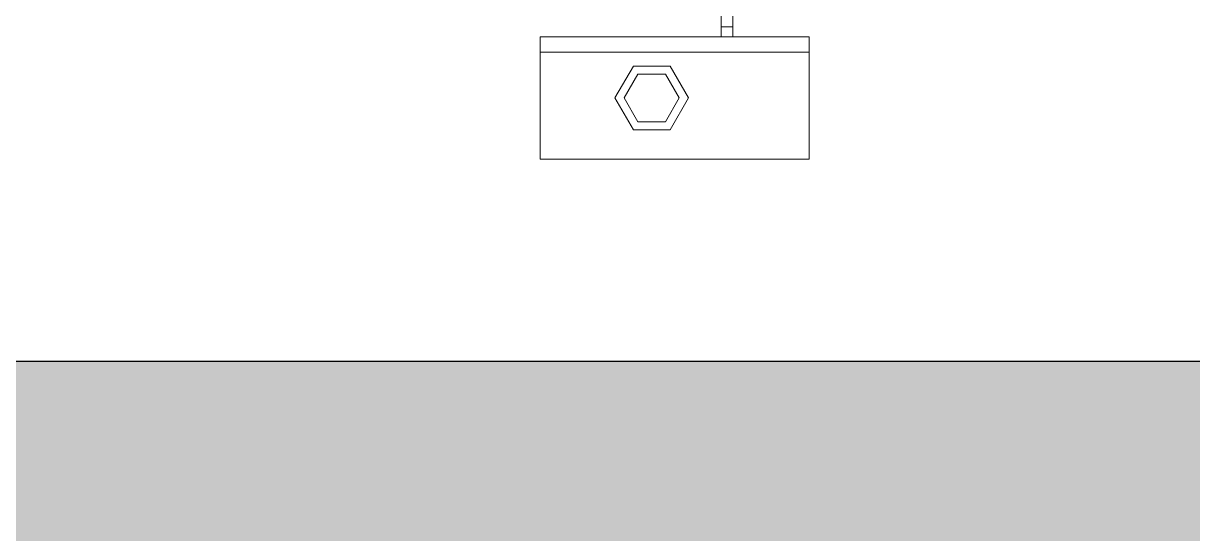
# Model space of a CAD drawing. Header units: millimetres. Extents: x -92759 to 184353, y -15225 to 86714.
# Drawn here: x 55717.5 to 56099.7, y 26235 to 26401.8 of the extents above; entities that cross this region are included whole.
import ezdxf

# ---------------------------------------------------------------- set-up
doc = ezdxf.new("R2010")
doc.units = ezdxf.units.MM
for name, color, linetype in [('0-1', 9, 'Continuous'), ('A-_WALL----_H-1', 9, 'Continuous'), ('A-_WALLPRTN_E', 8, 'Continuous')]:
    doc.layers.add(name, color=color, linetype=linetype)
doc.layers.add('M-ACMV_FAF', color=86, linetype='Continuous', lineweight=9)
doc.layers.add('M-ACMV_FCU-1', color=86, linetype='Continuous', lineweight=9)

# ---------------------------------------------------------------- blocks, each defined once
blk = doc.blocks.new('A$C3019c3af')
at = {"layer": 'A-_WALL----_H-1'}
h = blk.add_hatch(dxfattribs=at)
h.set_pattern_fill('FP_8', color=256, style=0, pattern_type=2)
h.set_pattern_definition([(0, (-11670.95, 40338.29), (609.6, 152.4), [50.292, -406.908, 50.292, -406.908, -2438.4]), (0, (-11670.95, 40338.29), (609.6, 152.4), [-914.4, 50.292, -864.108, 50.292, -406.908, -1066.8]), (0, (-11670.95, 40338.29), (609.6, 152.4), [-2286, 50.292, -254.508, 50.292, -711.708]), (120, (-11442.35, 40414.49), (-436.78227, 451.7291), [50.292, -406.908, 50.292, -406.908, -2438.4]), (120, (-11442.35, 40414.49), (-436.78227, 451.7291), [-914.4, 50.292, -864.108, 50.292, -406.908, -1066.8]), (120, (-11442.35, 40414.49), (-436.78227, 451.7291), [-2286, 50.292, -254.508, 50.292, -711.708]), (240, (-11366.15, 40719.29), (-172.81773, -604.1291), [50.292, -406.908, 50.292, -406.908, -2438.4]), (240, (-11366.15, 40719.29), (-172.81773, -604.1291), [-914.4, 50.292, -864.108, 50.292, -406.908, -1066.8]), (240, (-11366.15, 40719.29), (-172.81773, -604.1291), [-2286, 50.292, -254.508, 50.292, -711.708])])
h.paths.add_polyline_path([(-10507.72, -6600), (-7650, -6600), (-7650, -6450), (-27700, -6450), (-27700, -6600), (-15350, -6600)])
at = {"layer": 'A-_WALLPRTN_E'}
blk.add_line((-23000, -6450), (-27700, -6450), dxfattribs=at)
blk = doc.blocks.new('A$C7ee587d2')
at = {"layer": 'M-ACMV_FAF', "lineweight": 5}
for points, invisible_edges in [([(-22.5, 0, 30), (-22.5, -88, 30), (-22.5, -88, 58), (-22.5, 0, 58)], 1), ([(-17.5, 0), (-17.5, -88), (-22.5, -88, 30), (-22.5, 0, 30)], 1), ([(-22.5, 0, 58), (-22.5, -88, 58), (-17.5, -88, 88), (-17.5, 0, 88)], 1), ([(17.5, 0), (17.5, -88), (-17.5, -88), (-17.5, 0)], 1), ([(-17.5, 0, 88), (-17.5, -88, 88), (17.5, -88, 88), (17.5, 0, 88)], 1), ([(17.5, 0, 88), (17.5, -88, 88), (17.5, -88), (17.5, 0)], 1), ([(-2.5, -39.5), (-12.892305, -45.5), (-2.5, -51.5)], 14), ([(-2.5, -39.5, -10), (-12.892305, -45.5, -10), (-12.892305, -45.5), (-2.5, -39.5)], 5), ([(-12.892305, -45.5, -10), (-2.5, -39.5, -10), (-2.5, -51.5, -10)], 14), ([(7.892305, -45.5), (-2.5, -39.5), (-2.5, -51.5)], 14), ([(7.892305, -45.5, -10), (-2.5, -39.5, -10), (-2.5, -39.5), (7.892305, -45.5)], 5), ([(-2.5, -39.5, -10), (7.892305, -45.5, -10), (-2.5, -51.5, -10)], 14), ([(-12.892305, -45.5), (-12.892305, -57.5), (-2.5, -51.5)], 14), ([(-12.892305, -45.5, -10), (-12.892305, -57.5, -10), (-12.892305, -57.5), (-12.892305, -45.5)], 5), ([(-12.892305, -57.5, -10), (-12.892305, -45.5, -10), (-2.5, -51.5, -10)], 14), ([(-2.5, -42.5, -10), (-10.294229, -47, -10), (-2.5, -51.5, -10)], 14), ([(-2.5, -42.5, -18), (-10.294229, -47, -18), (-10.294229, -47, -10), (-2.5, -42.5, -10)], 5), ([(-10.294229, -47, -18), (-2.5, -42.5, -18), (-2.5, -51.5, -18)], 14), ([(5.294229, -47, -10), (-2.5, -42.5, -10), (-2.5, -51.5, -10)], 14), ([(5.294229, -47, -18), (-2.5, -42.5, -18), (-2.5, -42.5, -10), (5.294229, -47, -10)], 5), ([(-2.5, -42.5, -18), (5.294229, -47, -18), (-2.5, -51.5, -18)], 14), ([(7.892305, -57.5), (7.892305, -45.5), (-2.5, -51.5)], 14), ([(7.892305, -45.5, -10), (7.892305, -57.5, -10), (-2.5, -51.5, -10)], 14), ([(7.892305, -57.5, -10), (7.892305, -45.5, -10), (7.892305, -45.5), (7.892305, -57.5)], 5), ([(-10.294229, -47, -10), (-10.294229, -56, -10), (-2.5, -51.5, -10)], 14), ([(-10.294229, -47, -18), (-10.294229, -56, -18), (-10.294229, -56, -10), (-10.294229, -47, -10)], 5), ([(-10.294229, -56, -18), (-10.294229, -47, -18), (-2.5, -51.5, -18)], 14), ([(5.294229, -56, -10), (5.294229, -47, -10), (-2.5, -51.5, -10)], 14), ([(5.294229, -47, -18), (5.294229, -56, -18), (-2.5, -51.5, -18)], 14), ([(5.294229, -56, -18), (5.294229, -47, -18), (5.294229, -47, -10), (5.294229, -56, -10)], 5), ([(-12.892305, -57.5), (-2.5, -63.5), (-2.5, -51.5)], 14), ([(-2.5, -63.5, -10), (-12.892305, -57.5, -10), (-2.5, -51.5, -10)], 14), ([(-10.294229, -56, -10), (-2.5, -60.5, -10), (-2.5, -51.5, -10)], 14), ([(-2.5, -60.5, -18), (-10.294229, -56, -18), (-2.5, -51.5, -18)], 14), ([(-2.5, -63.5), (7.892305, -57.5), (-2.5, -51.5)], 14), ([(7.892305, -57.5, -10), (-2.5, -63.5, -10), (-2.5, -51.5, -10)], 14), ([(-2.5, -60.5, -10), (5.294229, -56, -10), (-2.5, -51.5, -10)], 14), ([(5.294229, -56, -18), (-2.5, -60.5, -18), (-2.5, -51.5, -18)], 14), ([(-10.294229, -56, -18), (-2.5, -60.5, -18), (-2.5, -60.5, -10), (-10.294229, -56, -10)], 5), ([(-2.5, -60.5, -18), (5.294229, -56, -18), (5.294229, -56, -10), (-2.5, -60.5, -10)], 5), ([(-12.892305, -57.5, -10), (-2.5, -63.5, -10), (-2.5, -63.5), (-12.892305, -57.5)], 5), ([(-2.5, -63.5, -10), (7.892305, -57.5, -10), (7.892305, -57.5), (-2.5, -63.5)], 5)]:
    blk.add_3dface(points, dxfattribs=dict(at, invisible_edges=invisible_edges))
mesh = blk.add_polymesh((2, 33), dxfattribs=at)
for k, corner in enumerate([(-353.5, -25, 44), (-350.368001, -25, 75.799722), (-341.092364, -25, 106.377399), (-326.029547, -25, 134.557948), (-305.758405, -25, 159.258405), (-281.057948, -25, 179.529547), (-252.877399, -25, 194.592364), (-222.299722, -25, 203.868001), (-190.5, -25, 207), (-158.700278, -25, 203.868001), (-128.122601, -25, 194.592364), (-99.942052, -25, 179.529547), (-75.241595, -25, 159.258405), (-54.970453, -25, 134.557948), (-39.907636, -25, 106.377399), (-30.631999, -25, 75.799722), (-27.5, -25, 44), (-30.631999, -25, 12.200278), (-39.907636, -25, -18.377399), (-54.970453, -25, -46.557948), (-75.241595, -25, -71.258405), (-99.942052, -25, -91.529547), (-128.122601, -25, -106.592364), (-158.700278, -25, -115.868001), (-190.5, -25, -119), (-222.299722, -25, -115.868001), (-252.877399, -25, -106.592364), (-281.057948, -25, -91.529547), (-305.758405, -25, -71.258405), (-326.029547, -25, -46.557948), (-341.092364, -25, -18.377399), (-350.368001, -25, 12.200278), (-353.5, -25, 44), (-358.5, -25, 44), (-355.271927, -25, 76.775174), (-345.711761, -25, 108.290817), (-330.186895, -25, 137.335799), (-309.293939, -25, 162.793939), (-283.835799, -25, 183.686895), (-254.790817, -25, 199.211761), (-223.275174, -25, 208.771927), (-190.5, -25, 212), (-157.724826, -25, 208.771927), (-126.209183, -25, 199.211761), (-97.164201, -25, 183.686895), (-71.706061, -25, 162.793939), (-50.813105, -25, 137.335799), (-35.288239, -25, 108.290817), (-25.728073, -25, 76.775174), (-22.5, -25, 44), (-25.728073, -25, 11.224826), (-35.288239, -25, -20.290817), (-50.813105, -25, -49.335799), (-71.706061, -25, -74.793939), (-97.164201, -25, -95.686895), (-126.209183, -25, -111.211761), (-157.724826, -25, -120.771927), (-190.5, -25, -124), (-223.275174, -25, -120.771927), (-254.790817, -25, -111.211761), (-283.835799, -25, -95.686895), (-309.293939, -25, -74.793939), (-330.186895, -25, -49.335799), (-345.711761, -25, -20.290817), (-355.271927, -25, 11.224826), (-358.5, -25, 44)]):
    mesh.set_mesh_vertex(divmod(k, 33), corner)
mesh = blk.add_polymesh((2, 33), dxfattribs=at)
for k, corner in enumerate([(-358.5, -25, 44), (-355.271927, -25, 76.775174), (-345.711761, -25, 108.290817), (-330.186895, -25, 137.335799), (-309.293939, -25, 162.793939), (-283.835799, -25, 183.686895), (-254.790817, -25, 199.211761), (-223.275174, -25, 208.771927), (-190.5, -25, 212), (-157.724826, -25, 208.771927), (-126.209183, -25, 199.211761), (-97.164201, -25, 183.686895), (-71.706061, -25, 162.793939), (-50.813105, -25, 137.335799), (-35.288239, -25, 108.290817), (-25.728073, -25, 76.775174), (-22.5, -25, 44), (-25.728073, -25, 11.224826), (-35.288239, -25, -20.290817), (-50.813105, -25, -49.335799), (-71.706061, -25, -74.793939), (-97.164201, -25, -95.686895), (-126.209183, -25, -111.211761), (-157.724826, -25, -120.771927), (-190.5, -25, -124), (-223.275174, -25, -120.771927), (-254.790817, -25, -111.211761), (-283.835799, -25, -95.686895), (-309.293939, -25, -74.793939), (-330.186895, -25, -49.335799), (-345.711761, -25, -20.290817), (-355.271927, -25, 11.224826), (-358.5, -25, 44), (-358.5, -28.75, 44), (-355.271927, -28.75, 76.775174), (-345.711761, -28.75, 108.290817), (-330.186895, -28.75, 137.335799), (-309.293939, -28.75, 162.793939), (-283.835799, -28.75, 183.686895), (-254.790817, -28.75, 199.211761), (-223.275174, -28.75, 208.771927), (-190.5, -28.75, 212), (-157.724826, -28.75, 208.771927), (-126.209183, -28.75, 199.211761), (-97.164201, -28.75, 183.686895), (-71.706061, -28.75, 162.793939), (-50.813105, -28.75, 137.335799), (-35.288239, -28.75, 108.290817), (-25.728073, -28.75, 76.775174), (-22.5, -28.75, 44), (-25.728073, -28.75, 11.224826), (-35.288239, -28.75, -20.290817), (-50.813105, -28.75, -49.335799), (-71.706061, -28.75, -74.793939), (-97.164201, -28.75, -95.686895), (-126.209183, -28.75, -111.211761), (-157.724826, -28.75, -120.771927), (-190.5, -28.75, -124), (-223.275174, -28.75, -120.771927), (-254.790817, -28.75, -111.211761), (-283.835799, -28.75, -95.686895), (-309.293939, -28.75, -74.793939), (-330.186895, -28.75, -49.335799), (-345.711761, -28.75, -20.290817), (-355.271927, -28.75, 11.224826), (-358.5, -28.75, 44)]):
    mesh.set_mesh_vertex(divmod(k, 33), corner)
mesh = blk.add_polymesh((2, 33), dxfattribs=at)
for k, corner in enumerate([(-358.5, -28.75, 44), (-355.271927, -28.75, 76.775174), (-345.711761, -28.75, 108.290817), (-330.186895, -28.75, 137.335799), (-309.293939, -28.75, 162.793939), (-283.835799, -28.75, 183.686895), (-254.790817, -28.75, 199.211761), (-223.275174, -28.75, 208.771927), (-190.5, -28.75, 212), (-157.724826, -28.75, 208.771927), (-126.209183, -28.75, 199.211761), (-97.164201, -28.75, 183.686895), (-71.706061, -28.75, 162.793939), (-50.813105, -28.75, 137.335799), (-35.288239, -28.75, 108.290817), (-25.728073, -28.75, 76.775174), (-22.5, -28.75, 44), (-25.728073, -28.75, 11.224826), (-35.288239, -28.75, -20.290817), (-50.813105, -28.75, -49.335799), (-71.706061, -28.75, -74.793939), (-97.164201, -28.75, -95.686895), (-126.209183, -28.75, -111.211761), (-157.724826, -28.75, -120.771927), (-190.5, -28.75, -124), (-223.275174, -28.75, -120.771927), (-254.790817, -28.75, -111.211761), (-283.835799, -28.75, -95.686895), (-309.293939, -28.75, -74.793939), (-330.186895, -28.75, -49.335799), (-345.711761, -28.75, -20.290817), (-355.271927, -28.75, 11.224826), (-358.5, -28.75, 44), (-353.5, -28.75, 44), (-350.368001, -28.75, 75.799722), (-341.092364, -28.75, 106.377399), (-326.029547, -28.75, 134.557948), (-305.758405, -28.75, 159.258405), (-281.057948, -28.75, 179.529547), (-252.877399, -28.75, 194.592364), (-222.299722, -28.75, 203.868001), (-190.5, -28.75, 207), (-158.700278, -28.75, 203.868001), (-128.122601, -28.75, 194.592364), (-99.942052, -28.75, 179.529547), (-75.241595, -28.75, 159.258405), (-54.970453, -28.75, 134.557948), (-39.907636, -28.75, 106.377399), (-30.631999, -28.75, 75.799722), (-27.5, -28.75, 44), (-30.631999, -28.75, 12.200278), (-39.907636, -28.75, -18.377399), (-54.970453, -28.75, -46.557948), (-75.241595, -28.75, -71.258405), (-99.942052, -28.75, -91.529547), (-128.122601, -28.75, -106.592364), (-158.700278, -28.75, -115.868001), (-190.5, -28.75, -119), (-222.299722, -28.75, -115.868001), (-252.877399, -28.75, -106.592364), (-281.057948, -28.75, -91.529547), (-305.758405, -28.75, -71.258405), (-326.029547, -28.75, -46.557948), (-341.092364, -28.75, -18.377399), (-350.368001, -28.75, 12.200278), (-353.5, -28.75, 44)]):
    mesh.set_mesh_vertex(divmod(k, 33), corner)
blk = doc.blocks.new('ACMV_B8_L2')
at = {"layer": 'M-ACMV_FAF', "lineweight": 5, "rotation": 270}
blk.add_blockref('A$C7ee587d2', (116637.92, -79341.03, 20.38), dxfattribs=at)

msp = doc.modelspace()

# ---------------------------------------------------------------- block references
at = {"layer": '0-1'}
msp.add_blockref('A$C3019c3af', (82701.06, 32741.24), dxfattribs=at)
at = {"layer": 'M-ACMV_FCU-1'}
msp.add_blockref('ACMV_B8_L2', (-60663.56, 105715.91), dxfattribs=at)

doc.saveas('drawing.dxf')
